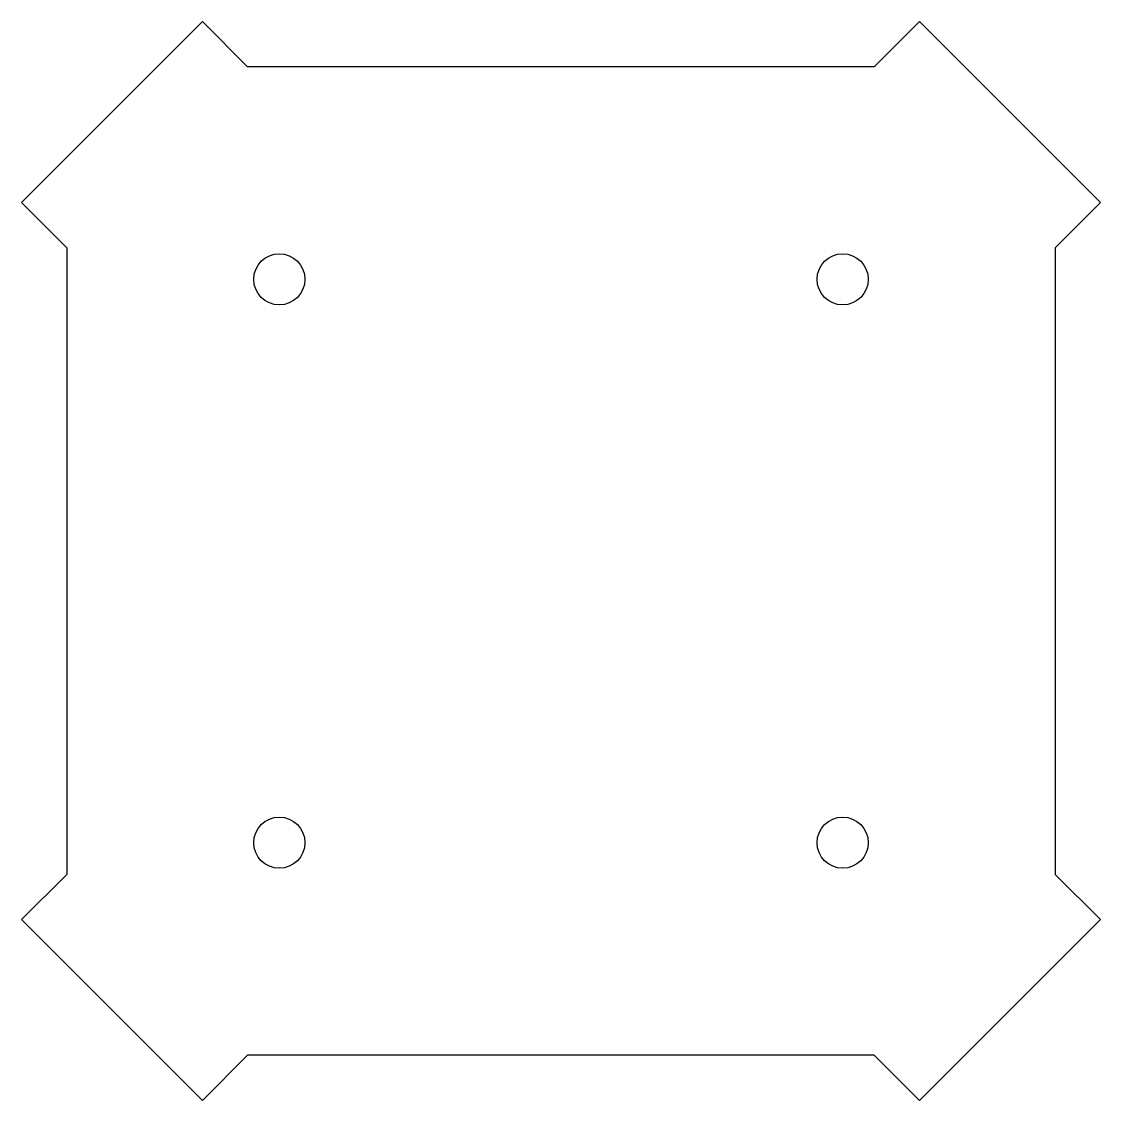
# Model space of a CAD drawing. Header units: millimetres. Extents: x 847 to 1016, y 277 to 446.
import ezdxf

# ---------------------------------------------------------------- set-up
doc = ezdxf.new("R2010")
doc.units = ezdxf.units.MM
doc.header["$MEASUREMENT"] = 0
doc.layers.get('0').update_dxf_attribs({"linetype": 'CONTINUOUS'})

# ---------------------------------------------------------------- blocks, each defined once
blk = doc.blocks.new('A$C66C873E6')
for p, q in [((49, 154.57), (-49, 154.57)), ((-77.28, 126.28), (-77.28, 28.28)), ((77.28, 126.28), (77.28, 28.28)), ((49, 0), (-49, 0))]:
    blk.add_line(p, q)

msp = doc.modelspace()

# ---------------------------------------------------------------- linework, layer by layer
for p, q in [((875.74, 445.97), (847.46, 417.68)), ((882.81, 438.9), (875.74, 445.97)), ((980.81, 438.9), (987.88, 445.97)), ((987.88, 445.97), (1016.17, 417.68)), ((854.53, 410.61), (847.46, 417.68)), ((1009.1, 410.61), (1016.17, 417.68)), ((854.53, 312.61), (847.46, 305.54)), ((1009.1, 312.61), (1016.17, 305.54)), ((875.74, 277.26), (847.46, 305.54)), ((987.88, 277.26), (1016.17, 305.54)), ((882.81, 284.33), (875.74, 277.26)), ((980.81, 284.33), (987.88, 277.26))]:
    msp.add_line(p, q)
for centre in [(887.76, 405.66), (975.86, 405.66), (887.76, 317.56), (975.86, 317.56)]:
    msp.add_circle(centre, 4)

# ---------------------------------------------------------------- block references
msp.add_blockref('A$C66C873E6', (931.81, 284.33))

doc.saveas('drawing.dxf')
